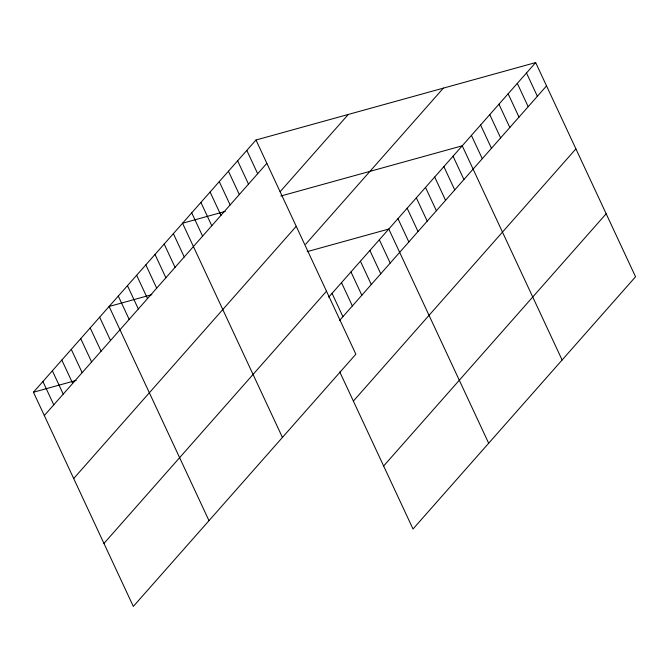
<?xml version="1.0" encoding="UTF-8"?>
<svg xmlns="http://www.w3.org/2000/svg" width="669" height="669" viewBox="0 0 669 669"><rect width="100%" height="100%" fill="white"/><g stroke="black" fill="none" stroke-linecap="round" stroke-linejoin="round"><path stroke-width="1" d="M255.984 140.005L355.866 354.202L133.332 606.423L33.45 392.235L255.984 140.005L535.668 62.577L635.55 276.765L413.016 528.995L339.752 371.889M44.321 415.541L266.856 163.32M280.094 191.744L348.281 114.458M73.69 478.536L296.233 226.306M305.683 244.193L443.38 88.124M103.954 543.437L326.497 291.207M328.671 297.187L535.668 62.577M339.543 320.493L546.54 85.883M353.374 401.099L575.909 148.869M383.638 466L606.173 213.771M225.294 211.404L182.553 223.245L282.427 437.434M280.855 196.025L462.237 145.809L562.111 359.997M151.863 294.644L109.114 306.477L208.996 520.666M307.188 251.636L388.798 229.041L488.671 443.238M33.45 392.235L76.199 380.402M526.495 72.98L537.358 96.286M517.313 83.382L528.184 106.689M508.131 93.785L519.002 117.092M498.949 104.188L509.82 127.495M489.775 114.591L500.638 137.906M480.593 125.003L491.464 148.309M471.411 135.406L482.282 158.712M453.055 156.212L463.918 179.518M443.873 166.614L454.744 189.921M434.691 177.017L445.562 200.332M425.517 187.429L436.38 210.735M416.335 197.832L427.207 221.138M407.153 208.235L418.025 231.541M397.971 218.638L408.843 241.944M379.34 239.761L390.203 263.068M369.882 250.482L380.745 273.788M360.424 261.203L371.287 284.509M350.966 271.923L361.829 295.23M341.508 282.644L352.371 305.95M332.05 293.357L342.913 316.671M246.811 150.416L257.674 173.723M237.629 160.819L248.5 184.126M228.447 171.222L239.318 194.528M219.273 181.625L230.136 204.931M210.091 192.028L220.962 215.334M200.909 202.431L211.78 225.746M191.727 212.842L202.598 236.149M173.371 233.648L184.243 256.955M164.189 244.051L175.061 267.357M155.016 254.454L165.879 277.76M145.834 264.857L156.697 288.172M136.652 275.268L147.523 298.575M127.47 285.671L138.341 308.978M118.296 296.074L129.159 319.381M99.656 317.198L110.527 340.504M90.198 327.919L101.069 351.225M80.74 338.639L91.611 361.946M71.282 349.36L82.153 372.666M61.824 360.073L72.695 383.387M52.366 370.793L63.237 394.1M42.908 381.514L53.779 404.82"/></g></svg>
